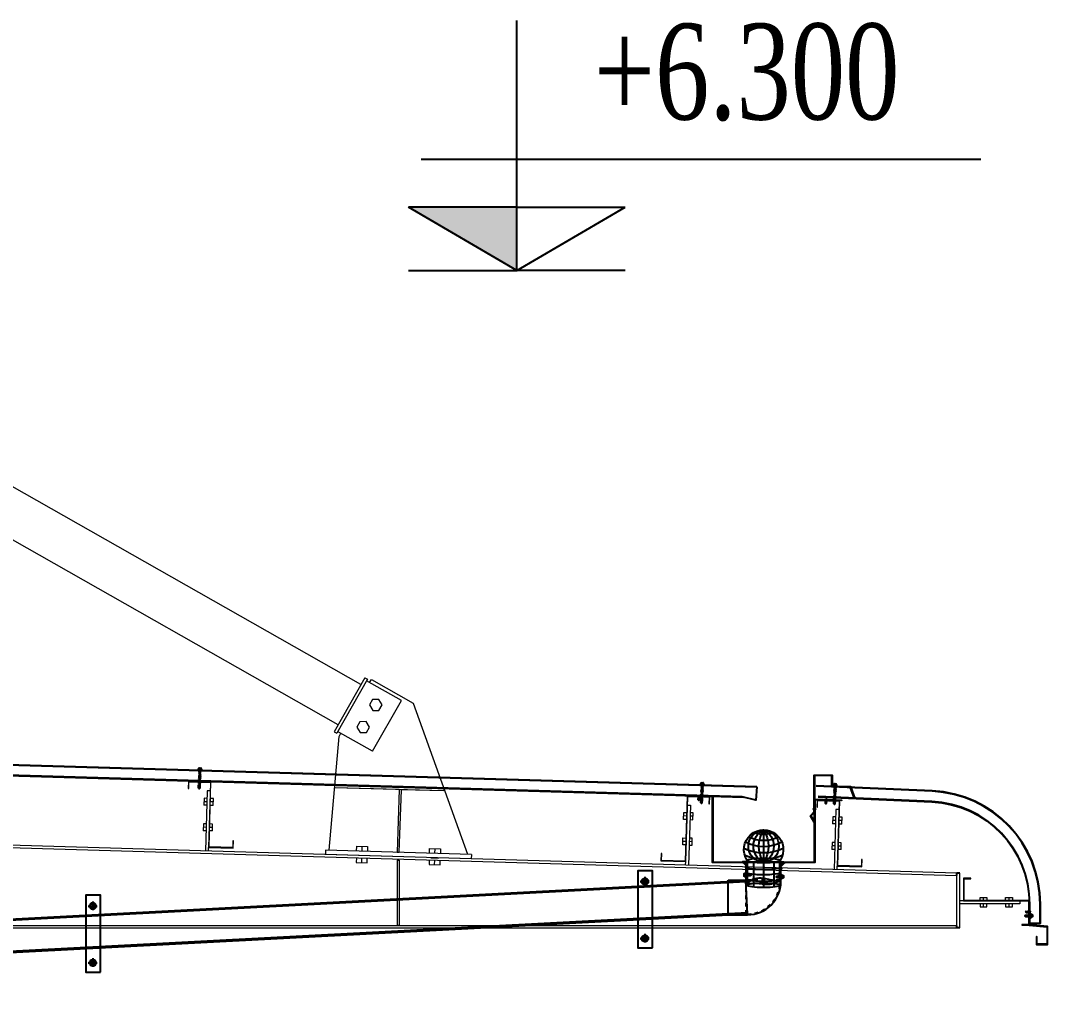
# Model space of a CAD drawing. Header units: inches. Extents: x 315041 to 662841, y -45540 to -35018.
# Drawn here: x 331314.85 to 331342.97, y -36433.62 to -36407.03 of the extents above; entities that cross this region are included whole.
import ezdxf

# ---------------------------------------------------------------- set-up
doc = ezdxf.new("R2010")
doc.units = ezdxf.units.IN
doc.header["$MEASUREMENT"] = 0
for name, pattern in [('DASHED2', [9.525, 6.35, -3.175]), ('HIDDEN', [0.375, 0.25, -0.125]), ('XKITLINE00', [0])]:
    doc.linetypes.add(name, pattern=pattern)
for name, color, linetype in [('2', 2, 'Continuous'), ('250', 250, 'Continuous'), ('3', 3, 'Continuous'), ('DOWNPOUT', 52, 'Continuous'), ('flashing', 6, 'Continuous'), ('ROOFING', 4, 'Continuous'), ('STRUCTURE', 1, 'Continuous')]:
    doc.layers.add(name, color=color, linetype=linetype)
doc.layers.add('Bolt', color=7, linetype='Continuous', lineweight=0)
doc.layers.add('PART', color=20, linetype='Continuous', lineweight=9)
doc.styles.add('vntimeh.shx', font='vntimeh.shx', dxfattribs={"width": 0.8, "bigfont": 'bigfont.shx'})

# ---------------------------------------------------------------- blocks, each defined once
blk = doc.blocks.new('cos')
at = {"color": 8}
for p, q in [((0, 0), (0, 7.824)), ((-3, 3.489), (14.517, 3.489)), ((0, 1.989), (-3.388, 1.989)), ((0, 0), (-3.388, 1.989)), ((0, 1.989), (3.388, 1.989)), ((0, 0), (3.388, 1.989))]:
    blk.add_line(p, q, dxfattribs=at)
at = {"color": 4}
for p in [(-3.388, 0), (3.388, 0)]:
    blk.add_line(p, (0, 0), dxfattribs=at)
at = {"color": 8}
blk.add_solid([(0, 0), (-3.388, 1.989), (0, 1.989)], dxfattribs=at)
at = {"layer": '3', "color": 3, "style": 'vntimeh.shx', "width": 0.75}
blk.add_attdef('DSD', (1.32, 4.729), '', height=3, dxfattribs=at)
blk = doc.blocks.new('11')
at = {"color": 9, "linetype": 'XKITLINE00', "lineweight": 0}
for p, q in [((1478.094, 219.129), (1508.937, 236.631)), ((1478.721, 218.025), (1509.564, 235.526)), ((1477.807, 219.272), (1476.663, 218.622)), ((1476.986, 218.691), (1477.943, 219.234)), ((1477.856, 219.185), (1477.807, 219.272)), ((1477.988, 219.317), (1477.918, 219.277)), ((1477.918, 219.277), (1478.757, 217.799)), ((1477.988, 219.317), (1478.827, 217.838)), ((1476.663, 218.622), (1475.169, 214.476)), ((1477.776, 217.3), (1476.986, 218.691)), ((1477.514, 218.572), (1477.601, 218.722)), ((1477.599, 218.422), (1477.514, 218.572)), ((1477.601, 218.722), (1477.775, 218.721)), ((1477.86, 218.57), (1477.772, 218.421)), ((1477.775, 218.721), (1477.86, 218.57)), ((1477.772, 218.421), (1477.599, 218.422)), ((1477.859, 217.964), (1477.947, 218.113)), ((1477.947, 218.113), (1478.12, 218.112)), ((1478.12, 218.112), (1478.206, 217.961)), ((1477.776, 217.3), (1478.733, 217.842)), ((1477.945, 217.813), (1477.859, 217.964)), ((1478.118, 217.812), (1477.945, 217.813)), ((1478.206, 217.961), (1478.118, 217.812)), ((1478.695, 217.706), (1478.646, 217.793)), ((1478.827, 217.838), (1478.757, 217.799)), ((1478.965, 214.588), (1478.695, 217.706)), ((1508.218, 216.982), (1508.298, 216.984)), ((1508.298, 216.984), (1508.347, 215.335)), ((1495.223, 216.597), (1495.303, 216.6)), ((1495.303, 216.6), (1495.352, 214.95)), ((1475.822, 216.275), (1478.811, 216.36)), ((1478.813, 216.3), (1478.811, 216.36)), ((1475.822, 216.275), (1475.824, 216.215)), ((1475.824, 216.215), (1478.813, 216.3)), ((1475.824, 216.214), (1476.985, 216.247)), ((1476.985, 216.248), (1477.045, 216.25)), ((1477.044, 214.531), (1476.985, 216.248)), ((1477.045, 216.249), (1478.813, 216.3)), ((1477.045, 216.25), (1477.104, 214.533)), ((1482.229, 216.212), (1482.309, 216.215)), ((1482.309, 216.215), (1482.358, 214.565)), ((1469.14, 215.825), (1469.06, 215.822)), ((1469.06, 215.822), (1469.109, 214.173)), ((1461.748, 213.955), (1512.539, 215.459)), ((1464.987, 215.702), (1465.067, 215.704)), ((1465.067, 215.704), (1465.115, 214.055)), ((1512.539, 215.459), (1512.539, 212.455)), ((1512.539, 215.399), (1461.749, 213.895)), ((1508.267, 215.333), (1508.264, 215.433)), ((1495.272, 214.948), (1495.269, 215.048)), ((1482.278, 214.563), (1482.275, 214.663)), ((1475.065, 214.473), (1479.064, 214.591)), ((1475.065, 214.473), (1475.069, 214.353)), ((1475.069, 214.353), (1479.067, 214.471)), ((1477.104, 214.533), (1477.044, 214.531)), ((1479.064, 214.591), (1479.067, 214.471)), ((1465.036, 214.052), (1465.033, 214.152)), ((1469.189, 214.175), (1469.186, 214.275)), ((1477.104, 214.315), (1477.044, 214.315)), ((1477.044, 214.315), (1477.044, 212.535)), ((1477.104, 214.315), (1477.104, 212.535)), ((1461.669, 212.455), (1461.669, 213.955)), ((1461.749, 212.455), (1461.749, 213.955)), ((1460.019, 213.198), (1460.019, 213.118)), ((1460.019, 213.118), (1461.669, 213.118)), ((1461.569, 213.198), (1461.669, 213.198)), ((1461.749, 212.515), (1512.539, 212.515)), ((1512.539, 212.455), (1461.749, 212.455)), ((1477.104, 212.535), (1477.044, 212.535))]:
    blk.add_line(p, q, dxfattribs=at)
at = {"color": 8}
for p, q in [((1461.669, 213.955), (1461.749, 213.955)), ((1461.749, 213.895), (1461.748, 213.955)), ((1461.669, 212.455), (1461.749, 212.455)), ((1461.749, 212.455), (1461.749, 212.515))]:
    blk.add_line(p, q, dxfattribs=at)
at = {"layer": 'Bolt', "linetype": 'XKITLINE00', "lineweight": 0}
for p, q in [((1508.129, 216.774), (1508.209, 216.777)), ((1508.134, 216.584), (1508.129, 216.774)), ((1508.132, 216.679), (1508.212, 216.682)), ((1508.134, 216.584), (1508.214, 216.587)), ((1508.304, 216.78), (1508.384, 216.782)), ((1508.307, 216.685), (1508.387, 216.687)), ((1508.309, 216.59), (1508.389, 216.592)), ((1508.384, 216.782), (1508.389, 216.592)), ((1495.135, 216.389), (1495.214, 216.392)), ((1495.14, 216.2), (1495.135, 216.389)), ((1495.309, 216.395), (1495.389, 216.397)), ((1495.312, 216.3), (1495.392, 216.302)), ((1495.389, 216.397), (1495.395, 216.207)), ((1495.137, 216.295), (1495.217, 216.297)), ((1495.14, 216.2), (1495.22, 216.202)), ((1495.315, 216.205), (1495.395, 216.207)), ((1508.15, 216.075), (1508.23, 216.077)), ((1508.155, 215.885), (1508.15, 216.075)), ((1508.324, 216.08), (1508.404, 216.082)), ((1508.404, 216.082), (1508.41, 215.892)), ((1482.14, 216.005), (1482.22, 216.007)), ((1482.146, 215.815), (1482.14, 216.005)), ((1482.143, 215.91), (1482.223, 215.912)), ((1482.146, 215.815), (1482.226, 215.817)), ((1482.315, 216.01), (1482.395, 216.012)), ((1482.318, 215.915), (1482.398, 215.917)), ((1482.321, 215.82), (1482.401, 215.822)), ((1482.395, 216.012), (1482.401, 215.822)), ((1508.152, 215.98), (1508.232, 215.982)), ((1508.155, 215.885), (1508.235, 215.887)), ((1508.327, 215.985), (1508.407, 215.987)), ((1508.33, 215.89), (1508.41, 215.892)), ((1464.898, 215.494), (1464.978, 215.496)), ((1464.903, 215.304), (1464.898, 215.494)), ((1465.073, 215.499), (1465.153, 215.502)), ((1465.153, 215.502), (1465.158, 215.312)), ((1468.986, 215.615), (1469.066, 215.617)), ((1468.992, 215.425), (1468.986, 215.615)), ((1468.989, 215.52), (1469.069, 215.522)), ((1469.241, 215.623), (1469.161, 215.62)), ((1469.164, 215.525), (1469.244, 215.528)), ((1469.247, 215.433), (1469.241, 215.623)), ((1495.155, 215.69), (1495.235, 215.692)), ((1495.161, 215.5), (1495.155, 215.69)), ((1495.158, 215.595), (1495.238, 215.597)), ((1495.161, 215.5), (1495.241, 215.502)), ((1495.33, 215.695), (1495.41, 215.697)), ((1495.333, 215.6), (1495.413, 215.602)), ((1495.336, 215.505), (1495.416, 215.507)), ((1495.41, 215.697), (1495.416, 215.507)), ((1464.901, 215.399), (1464.981, 215.401)), ((1464.903, 215.304), (1464.983, 215.306)), ((1465.076, 215.404), (1465.155, 215.407)), ((1465.078, 215.309), (1465.158, 215.312)), ((1469.072, 215.428), (1468.992, 215.425)), ((1469.167, 215.43), (1469.247, 215.433)), ((1482.161, 215.305), (1482.241, 215.307)), ((1482.167, 215.115), (1482.161, 215.305)), ((1482.164, 215.21), (1482.244, 215.212)), ((1482.336, 215.31), (1482.416, 215.313)), ((1482.339, 215.215), (1482.419, 215.218)), ((1482.416, 215.313), (1482.421, 215.123)), ((1469.007, 214.915), (1469.087, 214.918)), ((1469.012, 214.725), (1469.007, 214.915)), ((1469.262, 214.923), (1469.182, 214.921)), ((1469.267, 214.733), (1469.262, 214.923)), ((1482.167, 215.115), (1482.247, 215.117)), ((1482.341, 215.12), (1482.421, 215.123)), ((1464.919, 214.794), (1464.998, 214.797)), ((1464.924, 214.604), (1464.919, 214.794)), ((1464.921, 214.699), (1465.001, 214.702)), ((1465.093, 214.799), (1465.173, 214.802)), ((1465.096, 214.705), (1465.176, 214.707)), ((1465.099, 214.61), (1465.179, 214.612)), ((1465.173, 214.802), (1465.179, 214.612)), ((1469.01, 214.82), (1469.089, 214.823)), ((1469.092, 214.728), (1469.012, 214.725)), ((1469.184, 214.826), (1469.264, 214.828)), ((1469.187, 214.731), (1469.267, 214.733)), ((1476.211, 214.637), (1475.911, 214.628)), ((1475.911, 214.628), (1475.915, 214.498)), ((1476.065, 214.502), (1476.061, 214.632)), ((1476.215, 214.507), (1476.211, 214.637)), ((1478.21, 214.696), (1477.91, 214.687)), ((1477.91, 214.687), (1477.914, 214.557)), ((1478.064, 214.561), (1478.06, 214.691)), ((1478.214, 214.566), (1478.21, 214.696)), ((1464.924, 214.604), (1465.004, 214.607)), ((1476.178, 214.383), (1475.959, 214.376)), ((1475.969, 214.376), (1475.968, 214.379)), ((1476.168, 214.382), (1476.168, 214.385)), ((1476.173, 214.382), (1476.178, 214.383)), ((1477.923, 214.244), (1477.919, 214.374)), ((1477.968, 214.435), (1477.968, 214.439)), ((1478.073, 214.248), (1478.069, 214.378)), ((1478.168, 214.441), (1478.167, 214.444)), ((1478.219, 214.383), (1478.223, 214.253)), ((1475.924, 214.185), (1475.92, 214.315)), ((1476.224, 214.194), (1475.924, 214.185)), ((1476.074, 214.189), (1476.07, 214.319)), ((1476.22, 214.324), (1476.224, 214.194)), ((1478.223, 214.253), (1477.923, 214.244)), ((1460.414, 213.293), (1460.224, 213.293)), ((1460.224, 213.293), (1460.224, 213.213)), ((1460.319, 213.213), (1460.319, 213.293)), ((1460.414, 213.213), (1460.414, 213.293)), ((1461.114, 213.293), (1460.924, 213.293)), ((1460.924, 213.293), (1460.924, 213.213)), ((1461.019, 213.213), (1461.019, 213.293)), ((1461.114, 213.213), (1461.114, 213.293)), ((1460.224, 213.038), (1460.224, 213.118)), ((1460.414, 213.038), (1460.224, 213.038)), ((1460.319, 213.038), (1460.319, 213.118)), ((1460.414, 213.118), (1460.414, 213.038)), ((1460.924, 213.038), (1460.924, 213.118)), ((1461.114, 213.038), (1460.924, 213.038)), ((1461.019, 213.038), (1461.019, 213.118)), ((1461.114, 213.118), (1461.114, 213.038))]:
    blk.add_line(p, q, dxfattribs=at)
at = {"layer": 'PART', "color": 94, "linetype": 'XKITLINE00', "lineweight": 0}
for points in [[(1507.584, 215.412), (1507.578, 215.612), (1507.593, 215.613), (1507.598, 215.428), (1508.248, 215.447), (1508.195, 217.231), (1508.815, 217.25), (1508.821, 217.05), (1508.806, 217.049), (1508.801, 217.234), (1508.211, 217.217), (1508.264, 215.433)], [(1494.584, 215.228), (1494.599, 215.228), (1494.604, 215.043), (1495.254, 215.062), (1495.201, 216.847), (1495.821, 216.865), (1495.827, 216.665), (1495.812, 216.665), (1495.806, 216.849), (1495.216, 216.832), (1495.269, 215.048), (1494.59, 215.028)], [(1481.595, 214.643), (1481.589, 214.843), (1481.604, 214.843), (1481.61, 214.658), (1482.26, 214.678), (1482.207, 216.462), (1482.826, 216.48), (1482.832, 216.28), (1482.817, 216.28), (1482.812, 216.465), (1482.222, 216.447), (1482.275, 214.663)], [(1469.845, 214.495), (1469.86, 214.495), (1469.865, 214.295), (1469.186, 214.275), (1469.133, 216.06), (1468.543, 216.042), (1468.549, 215.857), (1468.534, 215.857), (1468.528, 216.057), (1469.147, 216.075), (1469.2, 214.291), (1469.85, 214.31)], [(1464.353, 214.132), (1464.347, 214.332), (1464.362, 214.333), (1464.367, 214.148), (1465.017, 214.167), (1464.964, 215.951), (1465.584, 215.969), (1465.59, 215.77), (1465.575, 215.769), (1465.569, 215.954), (1464.98, 215.937), (1465.033, 214.152)], [(1461.554, 213.803), (1461.369, 213.803), (1461.369, 213.818), (1461.569, 213.818), (1461.569, 213.198), (1459.784, 213.198), (1459.784, 212.548), (1459.969, 212.548), (1459.969, 212.533), (1459.769, 212.533), (1459.769, 213.213), (1461.554, 213.213)]]:
    blk.add_lwpolyline(points, close=True, dxfattribs=at)
blk = doc.blocks.new('Short_Self_drilling')
at = {"layer": 'STRUCTURE', "color": 1, "linetype": 'Continuous'}
for p, q in [((6.4, 1.7), (-6.4, 1.7)), ((5.1, 3.8), (-5.1, 3.8)), ((-2.6, 2.9), (-5.1, 2.9)), ((-3.4, 3.8), (-3.4, 6.8)), ((3, 7.2), (-3, 7.2)), ((2.6, 2.9), (-2.6, 2.9)), ((-2.1, 2.8), (-2.1, 2.9)), ((6.3, 0), (0, 0)), ((2.2, 2.8), (2.2, 2.9)), ((2.2, -0.5), (2.2, 0)), ((5.1, 2.9), (2.6, 2.9)), ((3.4, 3.8), (3.4, 6.8)), ((3, -1.2), (-2.7, -0.2)), ((3, -2.7), (-2.7, -1.8)), ((3, -4.2), (-2.7, -3.3)), ((3, -5.8), (-2.7, -4.8)), ((3, -7.3), (-2.7, -6.3)), ((-1.9, -8), (-2.7, -7.9)), ((-2.1, -1.4), (-2.1, -0.9)), ((-2.1, -2.9), (-2.1, -2.4)), ((-2.1, -4.4), (-2.1, -3.9)), ((-2.1, -6), (-2.1, -5.4)), ((-2.1, -7.5), (-2.1, -7)), ((-2.1, -12.3), (-2.1, -8.5)), ((3, -8.8), (-1.1, -8.1)), ((2.1, -12.3), (2.1, -9.1)), ((2.2, -2), (2.2, -1.5)), ((2.2, -3.6), (2.2, -3)), ((2.2, -5.1), (2.2, -4.6)), ((2.2, -6.6), (2.2, -6.1)), ((2.2, -8.1), (2.2, -7.6))]:
    blk.add_line(p, q, dxfattribs=at)
blk.add_lwpolyline([(6.4, 1.3), (6.4, 1.7), (2.1, 2.8), (-2.1, 2.8), (-6.4, 1.7), (-6.4, 1.3)], close=True, dxfattribs=at)
for points in [[(-6.4, 1.3, -0.088869), (-6.3, 0), (0, 0)], [(-0.1, 3.8), (-0.3, 6.2, 0.338878), (-3.1, 6.2), (-3.3, 3.8)], [(3.3, 3.8), (3.1, 6.2, 0.338878), (0.3, 6.2), (0.1, 3.8)], [(2.1, -12.3), (0.2, -14.2, -0.333596), (-0.2, -14.2), (-2.1, -12.3)], [(-0.1, -14), (-1, -12.2, -0.148657), (-1.4, -11.2), (-2, -7.7, -0.815006), (-1.2, -7.8, 0.150833), (-0.8, -8.7)], [(2.1, -12.3), (1.7, -11.7, 0.52242), (0.9, -11.7), (-0.2, -14.2)]]:
    blk.add_lwpolyline(points, format="xyb", dxfattribs=at)
for points in [[(3, -1.2), (2.2, -1.5), (-2.1, -0.8), (-2.7, -0.2), (-2.4, 0)], [(3, -2.7), (2.2, -3), (-2.1, -2.4), (-2.7, -1.8), (-2.1, -1.4), (2.2, -2), (3, -2.7)], [(3, -4.2), (2.2, -4.6), (-2.1, -3.9), (-2.7, -3.3), (-2.1, -2.9), (2.2, -3.6), (3, -4.2)], [(3, -5.8), (2.2, -6.1), (-2.1, -5.4), (-2.7, -4.8), (-2.1, -4.4), (2.2, -5.1), (3, -5.8)], [(3, -7.3), (2.2, -7.6), (-2.1, -7), (-2.7, -6.3), (-2.1, -6), (2.2, -6.6), (3, -7.3)], [(-1.8, -8.5), (-2.1, -8.5), (-2.7, -7.9), (-2.1, -7.5), (-1.8, -7.5)], [(-1.3, -7.6), (2.2, -8.1), (3, -8.8)], [(-1.2, 0), (2.2, -0.5), (3, -1.2)], [(3, -8.8), (2.2, -9.1), (-0.8, -8.7)]]:
    blk.add_lwpolyline(points, dxfattribs=at)
for centre, radius, start, end in [((-5, 3.3), 0.455, 109.7949, 250.2674), ((-3, 6.8), 0.429, 90.0311, 180.0311), ((3, 6.8), 0.429, 0.0311, 90.0311), ((5.1, 3.3), 0.435, 279.7276, 80.3347), ((10, 0.2), 3.74, 162.2963, 182.6103)]:
    blk.add_arc(centre, radius, start, end, dxfattribs=at)
blk = doc.blocks.new('HFR-1')
at = {"layer": 'STRUCTURE', "color": 1, "linetype": 'Continuous'}
for p, q in [((-5.5, 0), (5.5, 0)), ((-5.2, 0.8), (-3.4, 1.5)), ((5.2, 0.8), (3.4, 1.5)), ((-2.4, -1.2), (-3, -1.6)), ((-3, -1.6), (-2.4, -1.9)), ((-2.4, -1.9), (-3, -2.3)), ((-3, -2.3), (-2.4, -2.6)), ((-2.4, -2.6), (-3, -3)), ((-3, -3), (-2.4, -3.3)), ((-2.4, -3.3), (-3, -3.7)), ((-3, -3.7), (-2.4, -4.1)), ((-2.4, -4.1), (-3, -4.4)), ((-3, -4.4), (-2.4, -4.8)), ((-2.4, -4.8), (-3, -5.1)), ((-3, -5.1), (-2.4, -5.5)), ((-2.4, -5.5), (-3, -5.8)), ((-3, -5.8), (-2.4, -6.2)), ((-2.4, -6.2), (-3, -6.6)), ((-3, -6.6), (-2.4, -6.9)), ((-2.4, -6.9), (-3, -7.3)), ((-3, -7.3), (-2.4, -7.6)), ((-2.4, -7.6), (-3, -8)), ((-3, -8), (-2.4, -8.3)), ((-2.4, -8.3), (-3, -8.7)), ((-3, -8.7), (-2.4, -9)), ((-2.4, -9), (-3, -9.4)), ((-3, -9.4), (-2.4, -9.7)), ((-2.4, -9.7), (-3, -10.1)), ((-3, -10.1), (-2.4, -10.5)), ((-2.4, -10.5), (-3, -10.8)), ((-3, -10.8), (-2.4, -11.2)), ((-2.4, -11.2), (-3, -11.5)), ((-3, -11.5), (-2.4, -11.9)), ((-2.9, -1.6), (2.9, -1.4)), ((-2.9, -2.3), (2.9, -2.1)), ((-2.9, -3), (2.9, -2.8)), ((-2.9, -3.7), (2.9, -3.6)), ((-2.9, -4.4), (2.9, -4.3)), ((-2.9, -5.1), (2.9, -5)), ((-2.9, -5.9), (2.9, -5.7)), ((-2.9, -6.6), (2.9, -6.4)), ((-2.9, -7.3), (2.9, -7.1)), ((-2.9, -8), (2.9, -7.8)), ((-2.9, -8.7), (2.9, -8.5)), ((-2.9, -9.4), (2.9, -9.2)), ((-2.9, -10.1), (1.5, -10)), ((-2.9, -10.8), (1.3, -10.7)), ((-2.9, -11.5), (0.9, -11.4)), ((-2.5, -17.4), (-2.5, -11.8)), ((-2.5, -17.4), (-2, -16.7)), ((-2.5, -17.4), (-0.2, -19.7)), ((2.4, -1.1), (-2.4, -1.2)), ((2.4, -1.8), (-2.4, -1.9)), ((-2.4, -1.9), (2.4, -1.8)), ((-2.4, -2.6), (2.4, -2.5)), ((2.4, -2.5), (-2.4, -2.6)), ((-2.4, -3.3), (2.4, -3.2)), ((2.4, -3.2), (-2.4, -3.3)), ((-2.4, -4.1), (2.4, -3.9)), ((2.4, -3.9), (-2.4, -4.1)), ((-2.4, -4.8), (2.4, -4.6)), ((2.4, -4.6), (-2.4, -4.8)), ((-2.4, -5.5), (2.4, -5.3)), ((2.4, -5.3), (-2.4, -5.5)), ((-2.4, -6.2), (2.4, -6)), ((2.4, -6), (-2.4, -6.2)), ((-2.4, -6.9), (2.4, -6.8)), ((2.4, -6.8), (-2.4, -6.9)), ((-2.4, -7.6), (2.4, -7.5)), ((2.4, -7.5), (-2.4, -7.6)), ((-2.4, -8.3), (2.4, -8.2)), ((2.4, -8.2), (-2.4, -8.3)), ((-2.4, -9), (2.4, -8.9)), ((2.4, -8.9), (-2.4, -9)), ((-2.4, -9.7), (2.4, -9.6)), ((2.4, -9.6), (-2.4, -9.7)), ((1.4, -10.3), (-2.4, -10.5)), ((-2.4, -10.5), (1.4, -10.3)), ((-2.4, -11.2), (1.1, -11.1)), ((1.1, -11.1), (-2.4, -11.2)), ((-2.4, -11.9), (0.4, -11.8)), ((-1, -16.7), (0.2, -19.7)), ((0.1, -19.4), (1.2, -17.3)), ((0.2, -19.7), (2.5, -17.4)), ((1.6, -16.1), (2.3, -10.2)), ((2.2, -10), (2.9, -10)), ((2.2, -11), (2.4, -11)), ((2.4, -11), (2.2, -11)), ((2.2, -11.4), (2.9, -11.4)), ((2.2, -11.7), (2.4, -11.7)), ((2.4, -10.3), (2.3, -10.3)), ((2.3, -10.3), (2.4, -10.3)), ((2.3, -10.7), (2.9, -10.7)), ((2.9, -1.4), (2.4, -1.1)), ((2.4, -1.8), (2.9, -1.4)), ((2.9, -2.1), (2.4, -1.8)), ((2.4, -2.5), (2.9, -2.1)), ((2.9, -2.8), (2.4, -2.5)), ((2.4, -3.2), (2.9, -2.8)), ((2.9, -3.6), (2.4, -3.2)), ((2.4, -3.9), (2.9, -3.6)), ((2.9, -4.3), (2.4, -3.9)), ((2.4, -4.6), (2.9, -4.3)), ((2.9, -5), (2.4, -4.6)), ((2.4, -5.3), (2.9, -5)), ((2.9, -5.7), (2.4, -5.3)), ((2.4, -6), (2.9, -5.7)), ((2.9, -6.4), (2.4, -6)), ((2.4, -6.8), (2.9, -6.4)), ((2.9, -7.1), (2.4, -6.8)), ((2.4, -7.5), (2.9, -7.1)), ((2.9, -7.8), (2.4, -7.5)), ((2.4, -8.2), (2.9, -7.8)), ((2.9, -8.5), (2.4, -8.2)), ((2.4, -8.9), (2.9, -8.5)), ((2.9, -9.2), (2.4, -8.9)), ((2.4, -9.6), (2.9, -9.2)), ((2.9, -10), (2.4, -9.6)), ((2.4, -10.3), (2.9, -10)), ((2.9, -10.7), (2.4, -10.3)), ((2.4, -11), (2.9, -10.7)), ((2.9, -11.4), (2.4, -11)), ((2.4, -11.7), (2.9, -11.4)), ((2.5, -17.4), (2.5, -11.7))]:
    blk.add_line(p, q, dxfattribs=at)
at = {"layer": 'STRUCTURE', "color": 1, "linetype": 'Continuous', "ltscale": 8}
for p in [(-3.4, 1.5), (3.4, 1.5)]:
    blk.add_line(p, (0, 1.5), dxfattribs=at)
at = {"layer": 'STRUCTURE', "color": 1, "linetype": 'DASHED2'}
for p in [(-1.9, 1.5), (1.9, 1.5)]:
    blk.add_line(p, (0, 0), dxfattribs=at)
at = {"layer": 'STRUCTURE', "color": 1, "linetype": 'Continuous', "ltscale": 8}
for centre, start, end in [((-4.7, 0.2), 130.41, 194.8062), ((4.7, 0.2), 345.1938, 49.59)]:
    blk.add_arc(centre, 0.801, start, end, dxfattribs=at)
at = {"layer": 'STRUCTURE', "color": 1, "linetype": 'Continuous'}
for centre, radius, start, end in [((-7.3, -9), 9.14, 58.065, 78.8402), ((5.1, -3.8), 3.83, 84.2039, 134.3621), ((-1.5, -17.1), 0.59, 34.2302, 144.5641), ((0, -19.4), 0.331, 231.6348, 305.4287), ((-0.5, -10.1), 1.93, 296.6041, 355.3922), ((-0.6, -16), 2.2, 324.0048, 357.8268), ((1.9, -10.3), 0.444, 15.9762, 172.6971)]:
    blk.add_arc(centre, radius, start, end, dxfattribs=at)
blk = doc.blocks.new('A$C26A6701F')
at = {"layer": 'STRUCTURE', "color": 1, "linetype": 'Continuous'}
for p, q in [((0.93, 17.84), (0.93, 18.77)), ((1.07, 18.91), (2.93, 18.91)), ((3.07, 17.84), (3.07, 18.77)), ((0, 17.21), (1.33, 17.54)), ((0, 17.08), (0, 17.21)), ((0, 17.21), (4, 17.21)), ((4, 17.08), (0, 17.08)), ((3.94, 16.71), (0.06, 16.71)), ((0.4, 17.84), (3.6, 17.84)), ((0.4, 17.57), (1.2, 17.57)), ((0.97, 17.84), (1.03, 18.61)), ((1.08, 9.55), (2.86, 9.83)), ((1.34, 9.76), (1.08, 9.55)), ((1.08, 9.55), (1.34, 9.45)), ((1.09, 10.98), (2.86, 11.25)), ((1.35, 11.18), (1.09, 10.98)), ((1.09, 10.98), (1.35, 10.87)), ((1.09, 10.5), (2.86, 10.78)), ((1.35, 10.71), (1.09, 10.5)), ((1.09, 10.5), (1.35, 10.39)), ((1.09, 10.03), (2.86, 10.3)), ((1.35, 10.23), (1.09, 10.03)), ((1.09, 10.03), (1.34, 9.92)), ((1.1, 11.93), (2.88, 12.2)), ((1.36, 12.13), (1.1, 11.93)), ((1.1, 11.93), (1.36, 11.82)), ((1.1, 11.45), (2.87, 11.73)), ((1.36, 11.66), (1.1, 11.45)), ((1.1, 11.45), (1.36, 11.34)), ((1.11, 12.88), (2.89, 13.15)), ((1.38, 13.08), (1.11, 12.88)), ((1.11, 12.88), (1.37, 12.77)), ((1.11, 12.4), (2.88, 12.68)), ((1.37, 12.61), (1.11, 12.4)), ((1.11, 12.4), (1.37, 12.29)), ((1.12, 14.3), (2.9, 14.57)), ((1.39, 14.5), (1.12, 14.3)), ((1.12, 14.3), (1.38, 14.19)), ((1.12, 13.82), (2.9, 14.1)), ((1.39, 14.03), (1.12, 13.82)), ((1.12, 13.82), (1.38, 13.72)), ((1.12, 13.35), (2.89, 13.63)), ((1.38, 13.56), (1.12, 13.35)), ((1.12, 13.35), (1.38, 13.24)), ((1.13, 15.25), (2.9, 15.52)), ((1.39, 15.45), (1.13, 15.25)), ((1.13, 15.25), (1.39, 15.14)), ((1.13, 14.77), (2.9, 15.05)), ((1.39, 14.98), (1.13, 14.77)), ((1.13, 14.77), (1.39, 14.66)), ((1.19, 16.71), (1.14, 16.67)), ((1.14, 16.67), (1.4, 16.71)), ((1.14, 16.67), (1.4, 16.56)), ((1.14, 16.2), (2.91, 16.47)), ((1.4, 16.4), (1.14, 16.2)), ((1.14, 16.2), (1.39, 16.09)), ((1.14, 15.72), (2.91, 16)), ((1.4, 15.93), (1.14, 15.72)), ((1.14, 15.72), (1.39, 15.61)), ((1.2, 17.57), (2.8, 17.57)), ((1.33, 17.54), (1.33, 17.57)), ((1.33, 17.54), (2.67, 17.54)), ((1.34, 9.92), (2.68, 10.11)), ((2.65, 9.95), (1.34, 9.76)), ((1.34, 9.92), (1.34, 9.76)), ((1.34, 9.45), (2.68, 9.64)), ((2.65, 9.47), (1.34, 9.29)), ((1.34, 9.29), (1.34, 9.45)), ((2.66, 11.37), (1.35, 11.18)), ((1.35, 11.18), (1.36, 11.34)), ((1.35, 10.87), (2.69, 11.06)), ((2.66, 10.89), (1.35, 10.71)), ((1.35, 10.71), (1.35, 10.87)), ((1.35, 10.39), (2.69, 10.59)), ((2.66, 10.42), (1.35, 10.23)), ((1.35, 10.23), (1.35, 10.39)), ((2.68, 12.32), (1.36, 12.13)), ((1.36, 11.82), (2.7, 12.01)), ((2.67, 11.84), (1.36, 11.66)), ((1.36, 11.66), (1.36, 11.82)), ((1.36, 11.34), (2.7, 11.54)), ((1.37, 12.77), (2.71, 12.96)), ((2.68, 12.79), (1.37, 12.61)), ((1.37, 12.61), (1.37, 12.77)), ((1.37, 12.29), (2.71, 12.49)), ((1.37, 12.13), (1.37, 12.29)), ((1.38, 14.19), (2.72, 14.38)), ((1.38, 14.03), (1.38, 14.19)), ((1.38, 13.72), (2.72, 13.91)), ((2.69, 13.74), (1.38, 13.56)), ((1.38, 13.56), (1.38, 13.72)), ((1.38, 13.24), (2.72, 13.44)), ((2.69, 13.27), (1.38, 13.08)), ((1.38, 13.24), (1.38, 13.08)), ((1.39, 16.09), (2.73, 16.28)), ((1.39, 15.93), (1.39, 16.09)), ((1.39, 15.61), (2.73, 15.81)), ((2.7, 15.64), (1.39, 15.45)), ((1.39, 15.45), (1.39, 15.61)), ((1.39, 15.14), (2.73, 15.33)), ((2.7, 15.16), (1.39, 14.98)), ((1.39, 14.98), (1.39, 15.14)), ((1.39, 14.66), (2.73, 14.86)), ((2.7, 14.69), (1.39, 14.5)), ((1.39, 14.5), (1.39, 14.67)), ((2.7, 14.21), (1.39, 14.03)), ((1.4, 16.56), (2.42, 16.71)), ((2.71, 16.59), (1.4, 16.4)), ((1.4, 16.4), (1.4, 16.56)), ((2.71, 16.11), (1.4, 15.93)), ((1.91, 18.61), (1.97, 17.84)), ((2.04, 17.84), (2.1, 18.61)), ((2.65, 10.1), (2.65, 9.95)), ((2.65, 9.95), (2.86, 9.83)), ((2.65, 9.47), (2.65, 9.64)), ((2.65, 9.47), (2.85, 9.36)), ((2.66, 11.37), (2.67, 11.53)), ((2.66, 11.37), (2.86, 11.25)), ((2.66, 10.89), (2.67, 11.06)), ((2.66, 10.89), (2.86, 10.78)), ((2.66, 10.42), (2.66, 10.58)), ((2.66, 10.42), (2.86, 10.3)), ((2.67, 17.54), (2.67, 17.57)), ((2.67, 17.54), (4, 17.21)), ((2.67, 11.84), (2.67, 12.01)), ((2.67, 11.84), (2.87, 11.73)), ((2.68, 12.79), (2.68, 12.96)), ((2.68, 12.79), (2.88, 12.68)), ((2.68, 12.32), (2.68, 12.48)), ((2.68, 12.32), (2.88, 12.2)), ((2.68, 10.11), (2.86, 10.3)), ((2.68, 9.64), (2.86, 9.83)), ((2.69, 13.74), (2.69, 13.91)), ((2.69, 13.74), (2.89, 13.63)), ((2.69, 13.43), (2.69, 13.27)), ((2.69, 13.27), (2.89, 13.15)), ((2.69, 11.06), (2.86, 11.25)), ((2.69, 10.59), (2.86, 10.78)), ((2.7, 15.64), (2.7, 15.8)), ((2.7, 15.64), (2.9, 15.52)), ((2.7, 15.16), (2.7, 15.33)), ((2.7, 15.16), (2.9, 15.05)), ((2.7, 14.69), (2.7, 14.85)), ((2.7, 14.69), (2.9, 14.57)), ((2.7, 14.21), (2.7, 14.38)), ((2.7, 14.21), (2.9, 14.1)), ((2.7, 12.01), (2.88, 12.2)), ((2.7, 11.54), (2.87, 11.73)), ((2.71, 16.59), (2.71, 16.71)), ((2.71, 16.59), (2.91, 16.47)), ((2.71, 16.11), (2.71, 16.28)), ((2.71, 16.11), (2.91, 16)), ((2.71, 12.96), (2.89, 13.15)), ((2.71, 12.49), (2.88, 12.68)), ((2.72, 14.38), (2.9, 14.57)), ((2.72, 13.91), (2.9, 14.1)), ((2.72, 13.44), (2.89, 13.63)), ((2.73, 16.28), (2.91, 16.47)), ((2.73, 15.81), (2.91, 16)), ((2.73, 15.33), (2.9, 15.52)), ((2.73, 14.86), (2.9, 15.05)), ((2.8, 17.57), (3.6, 17.57)), ((2.97, 18.61), (3.04, 17.84)), ((4, 17.21), (4, 17.08)), ((1.02, 3.86), (2.8, 4.14)), ((1.28, 4.07), (1.02, 3.86)), ((1.02, 3.86), (1.28, 3.75)), ((1.28, 3.59), (1.02, 3.38)), ((1.02, 3.38), (2.31, 3.59)), ((1.02, 3.38), (1.28, 3.28)), ((1.03, 4.81), (2.81, 5.09)), ((1.29, 5.02), (1.03, 4.81)), ((1.03, 4.81), (1.29, 4.7)), ((1.03, 4.33), (2.8, 4.61)), ((1.29, 4.54), (1.03, 4.33)), ((1.03, 4.33), (1.28, 4.23)), ((1.04, 5.76), (2.81, 6.03)), ((1.3, 5.96), (1.04, 5.76)), ((1.04, 5.76), (1.3, 5.65)), ((1.04, 5.28), (2.81, 5.56)), ((1.3, 5.49), (1.04, 5.28)), ((1.04, 5.28), (1.29, 5.17)), ((1.05, 6.71), (2.83, 6.98)), ((1.31, 6.91), (1.05, 6.71)), ((1.05, 6.71), (1.31, 6.6)), ((1.05, 6.23), (2.82, 6.51)), ((1.31, 6.44), (1.05, 6.23)), ((1.05, 6.23), (1.31, 6.12)), ((1.06, 8.13), (2.84, 8.41)), ((1.33, 8.34), (1.06, 8.13)), ((1.06, 8.13), (1.32, 8.02)), ((1.06, 7.65), (2.83, 7.93)), ((1.32, 7.86), (1.06, 7.65)), ((1.06, 7.65), (1.32, 7.55)), ((1.06, 7.18), (2.83, 7.46)), ((1.32, 7.39), (1.06, 7.18)), ((1.06, 7.18), (1.32, 7.07)), ((1.07, 8.6), (2.84, 8.88)), ((1.33, 8.81), (1.07, 8.6)), ((1.07, 8.6), (1.33, 8.5)), ((1.08, 9.08), (2.85, 9.36)), ((1.34, 9.29), (1.08, 9.08)), ((1.08, 9.08), (1.34, 8.97)), ((1.27, 0.62), (1.28, 3.28)), ((1.27, 0.62), (1.41, 0.81)), ((1.27, 0.62), (1.88, 0.02)), ((1.28, 4.23), (2.62, 4.42)), ((2.62, 4.25), (1.28, 4.07)), ((1.28, 4.07), (1.28, 4.23)), ((1.28, 3.75), (2.62, 3.95)), ((1.28, 3.59), (1.28, 3.75)), ((2.35, 3.74), (1.28, 3.59)), ((1.28, 3.28), (2.21, 3.41)), ((1.29, 5.17), (2.63, 5.37)), ((2.6, 5.2), (1.29, 5.02)), ((1.29, 5.01), (1.29, 5.17)), ((1.29, 4.7), (2.63, 4.9)), ((2.6, 4.72), (1.29, 4.54)), ((1.29, 4.54), (1.29, 4.7)), ((2.61, 6.15), (1.3, 5.96)), ((1.3, 5.96), (1.31, 6.12)), ((1.3, 5.65), (2.64, 5.84)), ((2.61, 5.67), (1.3, 5.49)), ((1.3, 5.49), (1.3, 5.65)), ((2.63, 7.1), (1.31, 6.91)), ((1.31, 6.6), (2.65, 6.79)), ((2.62, 6.62), (1.31, 6.44)), ((1.31, 6.44), (1.31, 6.6)), ((1.31, 6.12), (2.64, 6.32)), ((1.32, 8.02), (2.66, 8.22)), ((2.63, 8.05), (1.32, 7.86)), ((1.32, 7.86), (1.32, 8.02)), ((1.32, 7.55), (2.66, 7.74)), ((2.63, 7.57), (1.32, 7.39)), ((1.32, 7.39), (1.32, 7.55)), ((1.32, 7.07), (2.66, 7.27)), ((1.32, 6.91), (1.32, 7.07)), ((2.64, 9), (1.33, 8.81)), ((1.33, 8.81), (1.34, 8.97)), ((1.33, 8.5), (2.67, 8.69)), ((2.64, 8.52), (1.33, 8.34)), ((1.33, 8.34), (1.33, 8.5)), ((1.34, 8.97), (2.67, 9.17)), ((1.67, 0.81), (1.98, 0.02)), ((1.96, 0.08), (2.26, 0.64)), ((1.98, 0.02), (2.6, 0.61)), ((2.38, 0.96), (2.56, 3.71)), ((2.62, 3.78), (2.52, 3.77)), ((2.52, 3.46), (2.61, 3.47)), ((2.54, 3.62), (2.79, 3.66)), ((2.6, 5.2), (2.61, 5.36)), ((2.6, 5.2), (2.81, 5.09)), ((2.6, 4.72), (2.6, 4.89)), ((2.6, 4.72), (2.8, 4.61)), ((2.6, 0.61), (2.61, 3.47)), ((2.61, 6.15), (2.62, 6.31)), ((2.61, 6.15), (2.81, 6.03)), ((2.61, 5.67), (2.61, 5.84)), ((2.61, 5.67), (2.81, 5.56)), ((2.61, 3.47), (2.79, 3.66)), ((2.62, 6.62), (2.62, 6.79)), ((2.62, 6.62), (2.82, 6.51)), ((2.62, 4.42), (2.8, 4.61)), ((2.62, 4.25), (2.62, 4.41)), ((2.8, 4.14), (2.62, 4.25)), ((2.62, 3.95), (2.8, 4.14)), ((2.62, 3.78), (2.62, 3.95)), ((2.79, 3.66), (2.62, 3.78)), ((2.63, 8.05), (2.63, 8.21)), ((2.63, 8.05), (2.83, 7.93)), ((2.63, 7.57), (2.63, 7.74)), ((2.63, 7.57), (2.83, 7.46)), ((2.63, 7.1), (2.63, 7.26)), ((2.63, 7.1), (2.83, 6.98)), ((2.63, 5.37), (2.81, 5.56)), ((2.63, 4.9), (2.81, 5.09)), ((2.64, 9), (2.64, 9.16)), ((2.64, 9), (2.84, 8.88)), ((2.64, 8.52), (2.64, 8.69)), ((2.64, 8.52), (2.84, 8.41)), ((2.64, 6.32), (2.82, 6.51)), ((2.64, 5.84), (2.81, 6.03)), ((2.65, 6.79), (2.83, 6.98)), ((2.66, 8.22), (2.84, 8.41)), ((2.66, 7.74), (2.83, 7.93)), ((2.66, 7.27), (2.83, 7.46)), ((2.67, 9.17), (2.85, 9.36)), ((2.67, 8.69), (2.84, 8.88))]:
    blk.add_line(p, q, dxfattribs=at)
for centre, major_axis, ratio, start_param, end_param in [((1.07, 18.77), (-0.0943, 0.0943), 1, -0.785398, 0.785398), ((1.47, 18.04), (0.508, 0.508), 1, 0.131933, 1.438864), ((2.54, 18.04), (0.508, 0.508), 1, 0.131933, 1.438864), ((2.93, 18.77), (-0.0943, 0.0943), 1, 3.926991, 5.497787), ((-1.11, 16.72), (-0.822, 0.822), 1, 3.915086, 4.236522), ((0.42, 17.71), (0.0956, 0.0956), 1, 0.954633, 3.757756), ((3.55, 17.71), (-0.1, 0.1), 1, 2.701137, 5.152845), ((5.1, 16.72), (-1.15, 0.17), 0.90746, -0.177273, 0.177273), ((1.54, 0.72), (0.111, 0.111), 1, 6.085329, 8.011019), ((1.93, 0.09), (0.0625, 0.0625), 1, 3.247504, 4.535451), ((1.82, 3.74), (0.363, 0.363), 1, 4.808661, 5.407478), ((1.79, 0.99), (0.416, 0.416), 1, 4.859665, 5.449971), ((2.44, 3.68), (0.0836, 0.0836), 1, 5.766736, 8.502032)]:
    blk.add_ellipse(centre, major_axis=major_axis, ratio=ratio, start_param=start_param, end_param=end_param, dxfattribs=at)
blk = doc.blocks.new('RIVET')
at = {"color": 8}
for p, q in [((-3.9, 1.1), (-4.2, 0)), ((-4.2, 0), (-3.9, -1.1)), ((-3.9, -1.1), (-3.9, 1.1)), ((-3.5, -1.3), (-3.5, 1.3)), ((-1, -1.2), (-1, 1.3)), ((-1, 1.3), (-0.1, 1.3)), ((0, 1.3), (0, 2.4)), ((0, -1.3), (0, 1.3)), ((0.1, 2.5), (0.1, 2.5)), ((0.1, 2.5), (0.7, 1.4)), ((0.1, -2.5), (0.1, 2.5)), ((0.7, 1.1), (0.7, -1.1)), ((0.9, 0.7), (0.7, 0.7)), ((0.9, -0.7), (0.9, 0.7)), ((-0.1, -1.2), (-1, -1.2)), ((0, -2.4), (0, -1.3)), ((0.7, -1.4), (0.1, -2.5)), ((0.1, -2.5), (0.1, -2.5)), ((0.9, -0.7), (0.7, -0.7))]:
    blk.add_line(p, q, dxfattribs=at)
for centre, radius, start, end in [((-3.4, 0.7), 0.634, 101.5667, 142.2309), ((-2.5, -0.1), 1.78, 64.6352, 125.2369), ((-0.9, 3), 1.71, 240.4783, 268.3625), ((-0.1, 1.3), 0.0625, 270, 0), ((0.1, 2.4), 0.0625, 90, 180), ((0.1, 2.4), 0.0625, 26.5651, 90), ((0.1, 1.1), 0.625, 0, 26.5651), ((5.4, 0.6), 4.45, 179.0778, 187.9518), ((5.8, -0.6), 4.85, 172.415, 180.5555), ((-3.4, -0.7), 0.634, 217.7691, 258.4333), ((-2.5, 0.1), 1.78, 234.7631, 295.3648), ((-0.9, -3), 1.71, 91.6375, 119.5217), ((-0.1, -1.3), 0.0625, 0, 90), ((0.1, -2.4), 0.0625, 180, 270), ((0.1, -2.4), 0.0625, 270, 333.4349), ((0.1, -1.1), 0.625, 333.4349, 0)]:
    blk.add_arc(centre, radius, start, end, dxfattribs=at)
blk = doc.blocks.new('A$C074D4DC8')
at = {"color": 9}
for p, q in [((80, 232.2), (80, 100)), ((13.2, 108.1), (13.2, 8.1)), ((38.4, 101.8), (38.4, 1.8)), ((80, 100), (80, 0)), ((121.6, 101.8), (121.6, 1.8)), ((146.8, 108.1), (146.8, 8.1))]:
    blk.add_line(p, q, dxfattribs=at)
for centre, radius, start, end in [((80, 152.2), 80, 326.5995, 213.4005), ((84.2, 166.1), 66.2, 93.6886, 266.3114), ((112.4, 166.1), 73.6, 116.1115, 243.8885), ((80, 318.7), 105, 247.6912, 292.3088), ((183.7, 166.1), 123, 147.491, 212.509), ((-23.7, 166.1), 123, 327.491, 32.509), ((47.6, 166.1), 73.6, 296.1115, 63.8885), ((75.7, 166.1), 66.2, 273.6886, 86.3114), ((80, 318.7), 155, 241.4707, 298.5293), ((80, 318.7), 130, 241.9999, 298.0001), ((80, 318.7), 180, 243.6718, 296.3282), ((80, 318.7), 205, 248.1186, 291.8814)]:
    blk.add_arc(centre, radius, start, end, dxfattribs=at)
for centre in [(80, 108.1), (80, 8.1)]:
    blk.add_ellipse(centre, major_axis=(-66.8, 0), ratio=0.12167, dxfattribs=at)
for centre in [(80, 79.9), (80, 58.1), (80, 31.6)]:
    blk.add_ellipse(centre, major_axis=(-66.8, 0), ratio=0.12167, start_param=0, end_param=3.141593, dxfattribs=at)
blk = doc.blocks.new('PHEU THU NUOC')
at = {"color": 8}
blk.add_line((312268.65, -34593.71), (312298.08, -34593.71), dxfattribs=at)
for points in [[(312268.65, -34613.62), (312268.65, -34593.71), (312264, -34593.71), (312264, -34593.95), (312268.41, -34593.95), (312268.41, -34613.9)], [(312298.08, -34611.73), (312298.08, -34593.71), (312301.66, -34593.71), (312301.66, -34593.95), (312298.32, -34593.95), (312298.32, -34611.77)]]:
    blk.add_lwpolyline(points, dxfattribs=at)
blk.add_open_spline([(312268.41, -34613.9), (312273.09, -34608.52), (312281.23, -34607.66), (312290.79, -34610.54), (312296.65, -34611.33), (312298.32, -34611.55)], degree=3, knots=[0, 0, 0, 0, 20.015853, 34.788778, 40.675458, 40.675458, 40.675458, 40.675458], dxfattribs=at)
blk.add_spline([(312298.32, -34611.55), (312285.73, -34614.49), (312279.24, -34613.76), (312268.41, -34613.9)], degree=3, dxfattribs=at)
blk = doc.blocks.new('D90-90')
at = {"layer": 'ROOFING', "color": 254}
for p, q in [((-296909.8, -76158.4), (-296964.3, -76158.4)), ((-296909.8, -76158.4), (-296909.8, -76256.9)), ((-297059.3, -76253.4), (-297059.3, -76307.9)), ((-296909.8, -76256.9), (-296960.8, -76256.9)), ((-296960.8, -76256.9), (-296960.8, -76307.9)), ((-297059.3, -76307.9), (-296960.8, -76307.9))]:
    blk.add_line(p, q, dxfattribs=at)
at = {"layer": 'ROOFING', "color": 254, "linetype": 'HIDDEN'}
for p, q in [((-296909.8, -76160.6), (-296964.3, -76160.6)), ((-296959.7, -76254.7), (-296959.7, -76160.6)), ((-297057.1, -76253.4), (-297057.1, -76307.9)), ((-296963, -76257.5), (-297057.1, -76257.5)), ((-296909.8, -76254.7), (-296963, -76254.7)), ((-296963, -76254.7), (-296963, -76307.9))]:
    blk.add_line(p, q, dxfattribs=at)
at = {"layer": 'ROOFING', "color": 254}
blk.add_arc((-296964.3, -76253.4), 95, 90, 180, dxfattribs=at)
at = {"layer": 'ROOFING', "color": 254, "linetype": 'HIDDEN'}
blk.add_arc((-296964.3, -76253.4), 92.8, 90, 180, dxfattribs=at)

msp = doc.modelspace()

# ---------------------------------------------------------------- hatches: boundary and pattern name
at = {"layer": '2'}
h = msp.add_hatch(color=142, dxfattribs=at)
edge = h.paths.add_edge_path()
edge.add_arc((331334.3901, -36430.4171), 0.412, 35.51709, 56.04186)
edge.add_line((331334.6203, -36430.0754), (331334.7255, -36430.0754))
edge.add_line((331334.7255, -36430.0754), (331334.7255, -36430.1778))
h = msp.add_hatch(color=142, dxfattribs=at)
edge = h.paths.add_edge_path()
edge.add_arc((331336.0117, -36430.4271), 0.412, 483.95814, 504.48291, ccw=False)
edge.add_line((331335.7815, -36430.0854), (331335.6763, -36430.0854))
edge.add_line((331335.6763, -36430.0854), (331335.6763, -36430.1878))
h = msp.add_hatch(color=142, dxfattribs=at)
edge = h.paths.add_edge_path()
edge.add_arc((331336.0117, -36430.436), 0.412, 483.95814, 504.48291, ccw=False)
edge.add_line((331335.7815, -36430.0943), (331335.6763, -36430.0943))
edge.add_line((331335.6763, -36430.0943), (331335.6763, -36430.1967))

# ---------------------------------------------------------------- linework, layer by layer
at = {"color": 1, "true_color": 0xfa051e}
for p, q in [((331331.9525, -36430.4816), (331331.9525, -36430.7219)), ((331331.8245, -36430.6075), (331332.0717, -36430.6075)), ((331316.7037, -36431.2759), (331316.9509, -36431.2759)), ((331316.8317, -36431.15), (331316.8317, -36431.3903)), ((331331.8245, -36432.1624), (331332.0717, -36432.1624)), ((331331.9525, -36432.0365), (331331.9525, -36432.2768)), ((331316.8317, -36432.7049), (331316.8317, -36432.9452)), ((331316.7037, -36432.8307), (331316.9509, -36432.8307))]:
    msp.add_line(p, q, dxfattribs=at)
at = {"color": 1}
msp.add_lwpolyline([(331333.0548, -36428.2535), (331333.8113, -36428.2763), (331333.8113, -36430.0754), (331336.5913, -36430.0754), (331336.5913, -36428.3541), (331337.3318, -36428.3772), (331337.3315, -36428.3872), (331336.6013, -36428.3644), (331336.6013, -36430.0854), (331333.8013, -36430.0854), (331333.8013, -36428.286), (331333.0546, -36428.2635)], close=True, dxfattribs=at)
at = {"color": 1, "true_color": 0xfa051e}
for centre, radius in [((331331.9525, -36430.6075), 0.09), ((331331.9525, -36430.6075), 0.06), ((331316.8317, -36431.2759), 0.09), ((331316.8317, -36431.2759), 0.06), ((331331.9525, -36432.1624), 0.09), ((331331.9525, -36432.1624), 0.06), ((331316.8317, -36432.8307), 0.09), ((331316.8317, -36432.8307), 0.06)]:
    msp.add_circle(centre, radius, dxfattribs=at)
at = {"layer": '2', "color": 142}
for points in [[(331334.6203, -36430.0754), (331334.7255, -36430.0754), (331334.7255, -36430.1778, 0.0897964)], [(331335.7815, -36430.0854), (331335.6763, -36430.0854), (331335.6763, -36430.1878, -0.0897964)], [(331335.7815, -36430.0943), (331335.6763, -36430.0943), (331335.6763, -36430.1967, -0.0897964)]]:
    msp.add_lwpolyline(points, format="xyb", close=True, dxfattribs=at)
at = {"layer": '3'}
for p, q in [((331335.0113, -36428.0115), (331292.7552, -36426.7684)), ((331335.011, -36428.0215), (331292.7552, -36426.7785)), ((331334.6111, -36428.2898), (331292.8981, -36427.0628)), ((331334.6581, -36428.3012), (331292.9056, -36427.073))]:
    msp.add_line(p, q, dxfattribs=at)
msp.add_lwpolyline([(331335.0113, -36428.0115), (331334.989, -36428.3812), (331334.6111, -36428.2898)], dxfattribs=at)
at = {"layer": 'DOWNPOUT', "color": 1, "true_color": 0xfa051e}
for points in [[(331332.1586, -36432.4183), (331332.1586, -36430.3111), (331331.7586, -36430.3111), (331331.7586, -36432.4183)], [(331317.0377, -36433.0866), (331317.0377, -36430.9795), (331316.6377, -36430.9795), (331316.6377, -36433.0866)]]:
    msp.add_lwpolyline(points, close=True, dxfattribs=at)
at = {"layer": 'DOWNPOUT'}
for points in [[(331294.1907, -36433.6157), (331334.7622, -36431.4895), (331334.715, -36430.5885), (331294.1907, -36432.7123)], [(331334.7166, -36430.6184), (331294.1907, -36432.7423)], [(331334.7606, -36431.4596), (331294.1907, -36433.5858)]]:
    msp.add_lwpolyline(points, dxfattribs=at)
at = {"layer": 'flashing'}
msp.add_lwpolyline([(331336.5913, -36427.7017), (331336.5913, -36428.6971), (331336.4932, -36428.8108), (331336.595, -36428.9758), (331336.5872, -36428.9823), (331336.4809, -36428.8098), (331336.5813, -36428.6934), (331336.5813, -36427.6917), (331337.0829, -36427.6917), (331337.0829, -36427.9926), (331337.5811, -36428.006), (331337.696, -36428.3332), (331337.6868, -36428.3367), (331337.5736, -36428.0153), (331337.0729, -36428.0007), (331337.0729, -36427.7017)], close=True, dxfattribs=at)
msp.add_lwpolyline([(331342.4716, -36431.297), (331342.4715, -36431.8006), (331342.9647, -36431.8463), (331342.9647, -36432.3221), (331342.6847, -36432.3221), (331342.6847, -36432.1204), (331342.6747, -36432.1204), (331342.6747, -36432.3321), (331342.9747, -36432.3321), (331342.9747, -36431.837), (331342.4816, -36431.7914), (331342.4816, -36431.297), (331342.4715, -36431.297)], dxfattribs=at)
at = {"layer": 'ROOFING', "color": 3}
for points in [[(331342.7716, -36431.7464), (331342.7716, -36431.2224, 0.4012177), (331339.8193, -36428.1354), (331336.6381, -36427.9935)], [(331336.6988, -36428.2865), (331339.8063, -36428.4251, -0.4012177), (331342.4816, -36431.2224), (331342.4816, -36431.7464), (331342.7816, -36431.7464), (331342.7816, -36431.2224, 0.4012177), (331339.8197, -36428.1254), (331336.6386, -36427.9835)], [(331342.4916, -36431.7464), (331342.4916, -36431.2224, 0.4012177), (331339.8068, -36428.4151), (331336.6913, -36428.2762)]]:
    msp.add_lwpolyline(points, format="xyb", dxfattribs=at)

# ---------------------------------------------------------------- block references
at = {"xscale": -0.9985207100398839, "yscale": 0.9985207100580737, "zscale": 0.9985207100591715}
msp.add_blockref('11', (332800.0815, -36644.0188), dxfattribs=at)
at = {"color": 9, "linetype": 'Continuous', "extrusion": (-1.52348e-10, -5.24717e-09, 1), "xscale": 0.02999999999812202, "yscale": 0.02999999999812202, "zscale": 0.03, "rotation": 358.3369216030736}
for p in [(331319.6887, -36428.0636, 0.0001), (331333.4439, -36428.4682, 0.0001), (331337.0843, -36428.4954, 0.0001)]:
    msp.add_blockref('A$C26A6701F', p, dxfattribs=at)
at = {"color": 8}
for p, xscale, yscale, zscale, rotation in [((331333.4286, -36428.2632), 0.00596839487915447, 0.005968394874798832, 0.005968394874592687, 357.4066559004543), ((331336.9119, -36428.3642), -0.005968394888959666, 0.005968394874798832, 0.005968394874592687, 357.4590640616419), ((331342.4916, -36431.4389), 0.005968394874381825, 0.005968394874381825, 0.005968394874381825, 269.8538142556851)]:
    msp.add_blockref('HFR-1', p, dxfattribs=dict(at, xscale=xscale, yscale=yscale, zscale=zscale, rotation=rotation))
at = {"color": 9, "xscale": -0.006756551563739777, "yscale": 0.006756551491889695, "zscale": 0.006756551493803273}
msp.add_blockref('A$C074D4DC8', (331335.7418, -36430.7611), dxfattribs=at)
at = {"color": 9, "linetype": 'Continuous', "xscale": 0.03000000002793968, "yscale": 0.02999999999974534, "zscale": 0.03}
msp.add_blockref('PHEU THU NUOC', (321966.7003, -35392.2542), dxfattribs=at)
at = {"color": 1}
for p, xscale, yscale, zscale, rotation in [((331334.7263, -36430.4285), 0.009451450312109509, 0.009451450365304481, 0.009451450340136055, 89.96887337636491), ((331335.6763, -36430.4747), -0.009451450312109509, 0.009451450314372778, 0.009451450315065427, 270.0311266236351)]:
    msp.add_blockref('Short_Self_drilling', p, dxfattribs=dict(at, xscale=xscale, yscale=yscale, zscale=zscale, rotation=rotation))
at = {"color": 1, "extrusion": (0, 0, -1), "xscale": 0.009599999999139013, "yscale": 0.009600000001228182, "zscale": -0.009599999999999996, "rotation": 89.96887248687835}
msp.add_blockref('Short_Self_drilling', (-331342.4916, -36431.5442), dxfattribs=at)
at = {"layer": '250'}
ref = msp.add_blockref('cos', (331328.4451, -36413.8771), dxfattribs=dict(at, xscale=0.875, yscale=0.875000000003638, zscale=0.875))
ref.add_attrib('DSD', '+6.300', (331330.5529, -36409.7395), dxfattribs={"layer": '3', "color": 3, "height": 2.625, "style": 'vntimeh.shx', "width": 0.75})
at = {"layer": 'DOWNPOUT', "color": 222, "xscale": 0.009644629550166428, "yscale": 0.009644629502872704, "zscale": 0.009644629502541979, "rotation": 180}
msp.add_blockref('D90-90', (328470.649, -37166.0364), dxfattribs=at)
at = {"layer": 'flashing', "color": 0, "ltscale": 500, "xscale": 0.01000000000931323, "yscale": 0.01000000000203727, "zscale": 0.01000000000116415, "rotation": 180}
msp.add_blockref('RIVET', (331336.5816, -36428.622), dxfattribs=at)
at = {"layer": 'flashing', "color": 0, "ltscale": 500}
for p, xscale, yscale, zscale in [((331334.7263, -36430.2121), -0.01148613751865923, 0.01148613751138328, 0.01148613751167431), ((331335.6763, -36430.2536), 0.01148613751865923, 0.01148613760597073, 0.01148613756613756)]:
    msp.add_blockref('RIVET', p, dxfattribs=dict(at, xscale=xscale, yscale=yscale, zscale=zscale))

doc.saveas('drawing.dxf')
